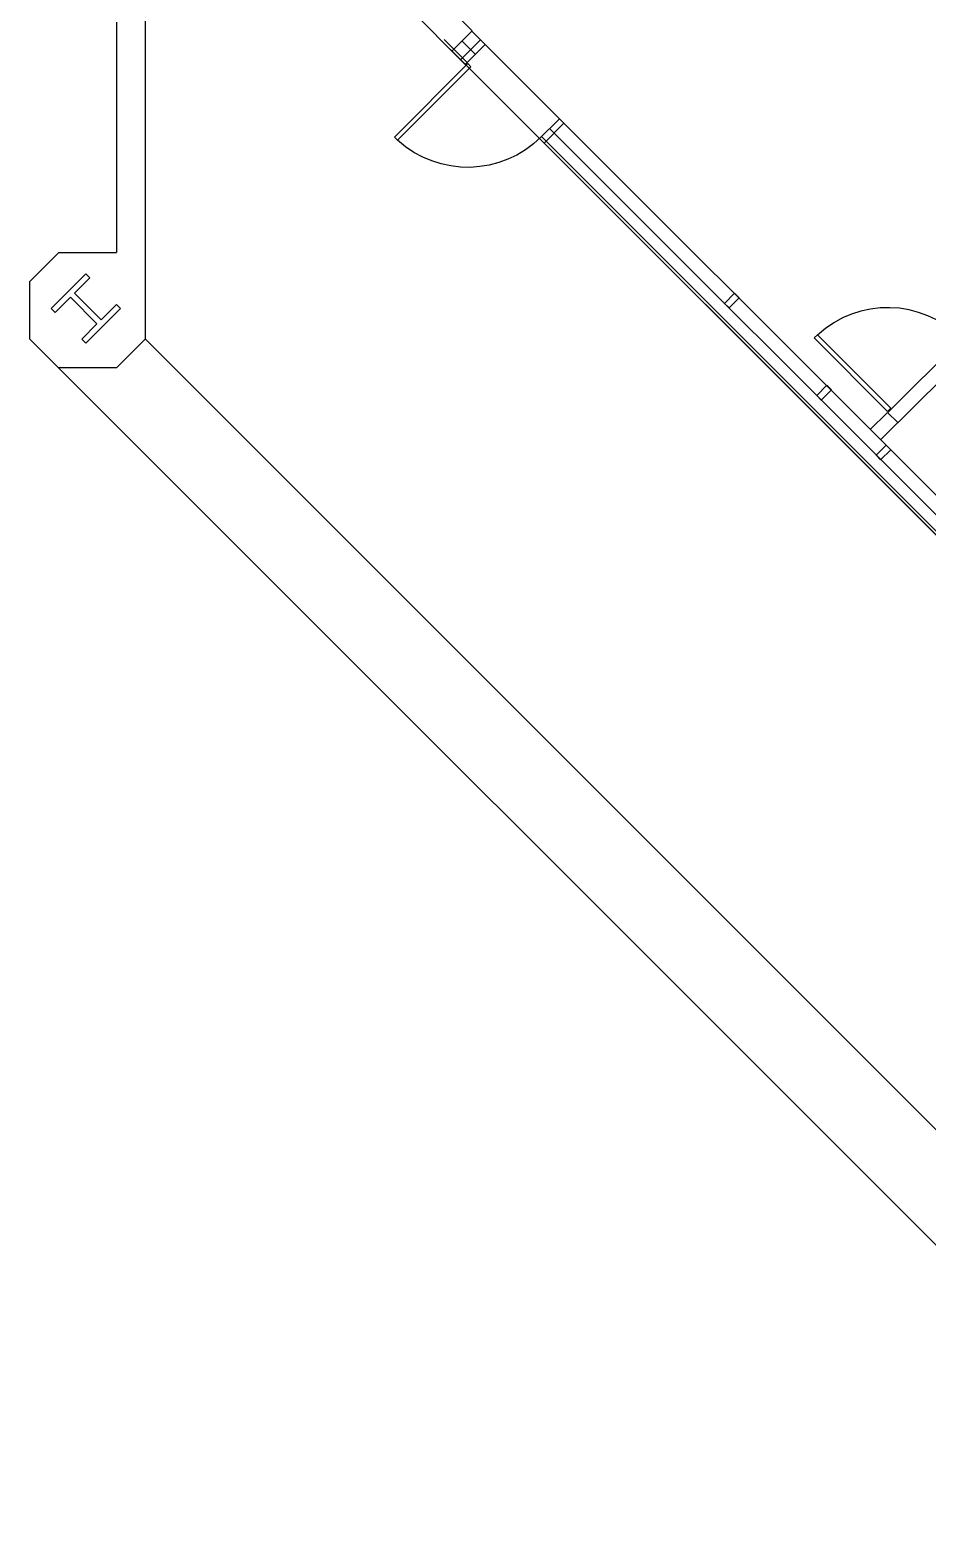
# Model space of a CAD drawing. Header units: inches. Extents: x 843 to 4631, y 843 to 3384.
# Drawn here: x 1924 to 2235, y 1924 to 2443 of the extents above; entities that cross this region are included whole.
import ezdxf

# ---------------------------------------------------------------- set-up
doc = ezdxf.new("R2010")
doc.units = ezdxf.units.IN
doc.header["$MEASUREMENT"] = 0
doc.layers.get('0').update_dxf_attribs({"linetype": 'CONTINUOUS'})
for name, color, linetype in [('E-B-FURR', 6, 'CONTINUOUS'), ('E-B-GLAZ', 8, 'CONTINUOUS'), ('E-B-MULL', 8, 'CONTINUOUS'), ('E-B-SHEL', 2, 'CONTINUOUS'), ('E-C-HEAD', 5, 'CONTINUOUS'), ('E-F-DOOR', 3, 'CONTINUOUS'), ('E-S-COLM', 8, 'CONTINUOUS')]:
    doc.layers.add(name, color=color, linetype=linetype)

# ---------------------------------------------------------------- blocks, each defined once
blk = doc.blocks.new('DR-36')
for p, q in [((0, 36), (0, 0)), ((0, 36), (1.5, 36)), ((1.5, 36), (1.5, 0)), ((0, 0), (1.5, 0))]:
    blk.add_line(p, q)
blk.add_arc((0, 0), 36, 0, 87.6141)

msp = doc.modelspace()

# ---------------------------------------------------------------- linework, layer by layer
at = {"layer": 'E-B-FURR'}
for p, q in [((2077.38, 2442.86), (2442.17, 2078.07)), ((2221.5, 2310.44), (2215.67, 2304.58)), ((2225.19, 2307.07), (2219.2, 2301.05)), ((2221.64, 2310.56), (2225.19, 2307.07))]:
    msp.add_line(p, q, dxfattribs=at)
at = {"layer": 'E-B-GLAZ'}
for p, q in [((2075.02, 2431.34), (2066.82, 2439.54)), ((2075.73, 2432.04), (2067.82, 2439.95)), ((2080.38, 2439.87), (2073.33, 2432.81)), ((2078.56, 2434.87), (2073.96, 2439.47)), ((2081.97, 2438.28), (2074.91, 2431.22)), ((2107.75, 2412.49), (2100.76, 2405.49)), ((2109.34, 2410.9), (2102.34, 2403.9)), ((2404.63, 2101.73), (2100.81, 2405.55)), ((2405.34, 2102.43), (2101.52, 2406.25)), ((2408.17, 2105.26), (2104.35, 2409.08))]:
    msp.add_line(p, q, dxfattribs=at)
at = {"layer": 'E-B-MULL'}
for points in [[(2166.65, 2346.78), (2170.19, 2350.32), (2168.59, 2351.91), (2165.06, 2348.37)], [(2198.67, 2314.82), (2202.2, 2318.35), (2200.61, 2319.94), (2197.08, 2316.41)], [(2219.26, 2294.06), (2222.79, 2297.6), (2221.2, 2299.19), (2217.66, 2295.65)]]:
    msp.add_lwpolyline(points, close=True, dxfattribs=at)
at = {"layer": 'E-B-SHEL'}
for p, q in [((2077.53, 2443.01), (2063.9, 2456.63)), ((1964, 2456), (1964, 2336)), ((1954, 2446), (1954, 2366)), ((2070.43, 2435.97), (2059.76, 2446.63)), ((2077.53, 2443.01), (2070.41, 2435.95)), ((1924, 2356), (1934, 2366)), ((1934, 2366), (1954, 2366)), ((1924, 2336), (1924, 2356)), ((2336, 1924), (1924, 2336)), ((1964, 2336), (1954, 2326)), ((2336.02, 1964), (1964, 2336.02)), ((1954, 2326), (1934, 2326))]:
    msp.add_line(p, q, dxfattribs=at)
at = {"layer": 'E-C-HEAD'}
for p, q in [((2069.9, 2436.58), (2434.69, 2071.79)), ((2221.71, 2310.49), (2247.23, 2335.88)), ((2225.24, 2306.95), (2250.76, 2332.34))]:
    msp.add_line(p, q, dxfattribs=at)
at = {"layer": 'E-S-COLM'}
msp.add_lwpolyline([(1932.78, 2345.2), (1931.37, 2346.61), (1943.39, 2358.63), (1944.8, 2357.22), (1939.5, 2351.91), (1948.69, 2342.72), (1954, 2348.02), (1955.41, 2346.61), (1943.39, 2334.59), (1941.98, 2336), (1947.28, 2341.31), (1938.09, 2350.5)], close=True, dxfattribs=at)

# ---------------------------------------------------------------- block references
at = {"layer": 'E-F-DOOR', "xscale": -1, "rotation": 135.09839}
msp.add_blockref('DR-36', (2075.94, 2431.59), dxfattribs=at)
at = {"layer": 'E-F-DOOR', "rotation": 44.98103799999999}
msp.add_blockref('DR-36', (2221.68, 2310.9), dxfattribs=at)

doc.saveas('drawing.dxf')
